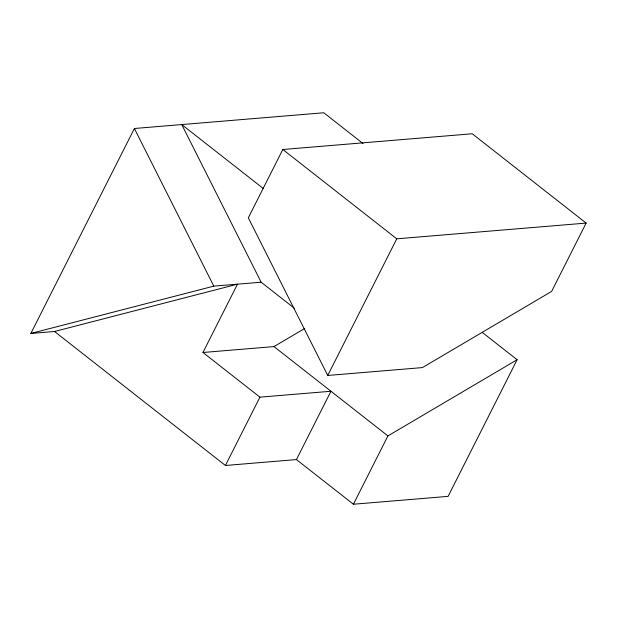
<?xml version="1.0" encoding="UTF-8"?>
<svg xmlns="http://www.w3.org/2000/svg" width="617" height="617" viewBox="0 0 617 617"><rect width="100%" height="100%" fill="white"/><g stroke="black" fill="none" stroke-linecap="round" stroke-linejoin="round"><path stroke-width="0.93" d="M54.527 331.491L225.421 465.48L296.445 459.58L330.951 391.255L259.934 397.155L202.97 352.492L237.476 284.175L54.527 331.491L30.85 333.458L134.383 128.498L323.778 112.764L363.012 143.522M282.825 149.499L248.319 217.816L327.735 375.46L422.429 367.593L551.637 291.409L586.15 223.084L472.221 133.766L282.825 149.499L396.762 238.818L586.15 223.084M225.421 465.48L259.934 397.155M327.735 375.46L396.762 238.818M296.445 459.58L353.41 504.236L387.923 435.918L517.123 359.726L482.417 332.517M517.123 359.726L448.104 496.369L353.41 504.236M202.97 352.492L273.987 346.592L304.636 328.522M30.85 333.458L213.806 286.141L261.153 282.208L294.348 308.23M263.22 188.447L181.73 124.565L261.153 282.208M273.987 346.592L387.923 435.918M134.383 128.498L213.806 286.141"/></g></svg>
